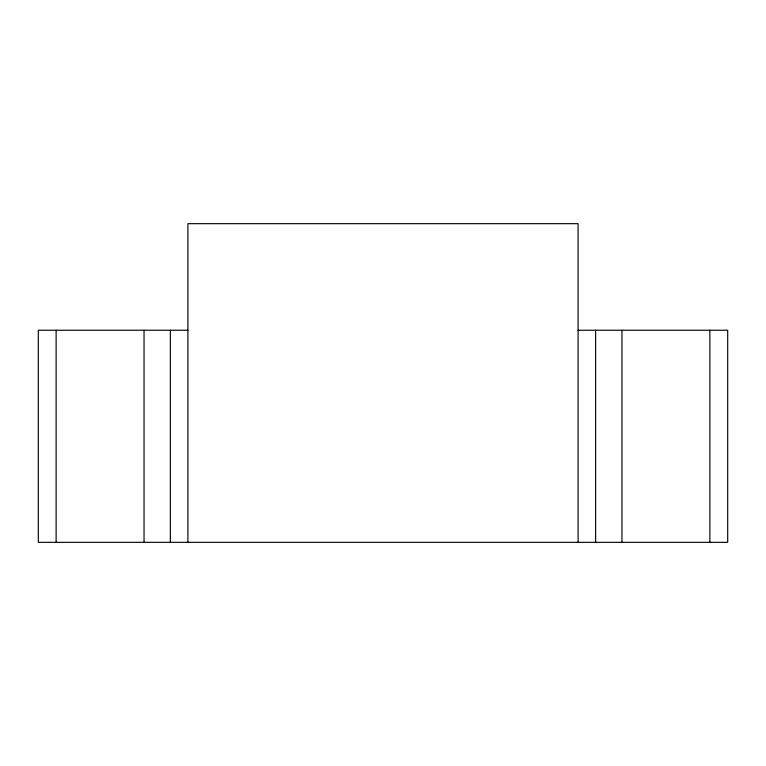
<?xml version="1.0" encoding="UTF-8"?>
<svg xmlns="http://www.w3.org/2000/svg" width="766" height="766" viewBox="0 0 766 766"><rect width="100%" height="100%" fill="white"/><g stroke="black" fill="none" stroke-linecap="round" stroke-linejoin="round"><path stroke-width="1.15" d="M187.909 330.242L38.3 330.242L38.3 542.328L727.7 542.328L727.7 330.242L578.091 330.242M709.871 330.242L709.871 542.328M621.963 330.242L621.963 542.328M595.632 330.242L595.632 542.328M578.091 542.328L578.091 223.672L187.909 223.672L187.909 542.328M170.368 330.242L170.368 542.328M144.037 330.242L144.037 542.328M56.129 330.242L56.129 542.328"/></g></svg>
